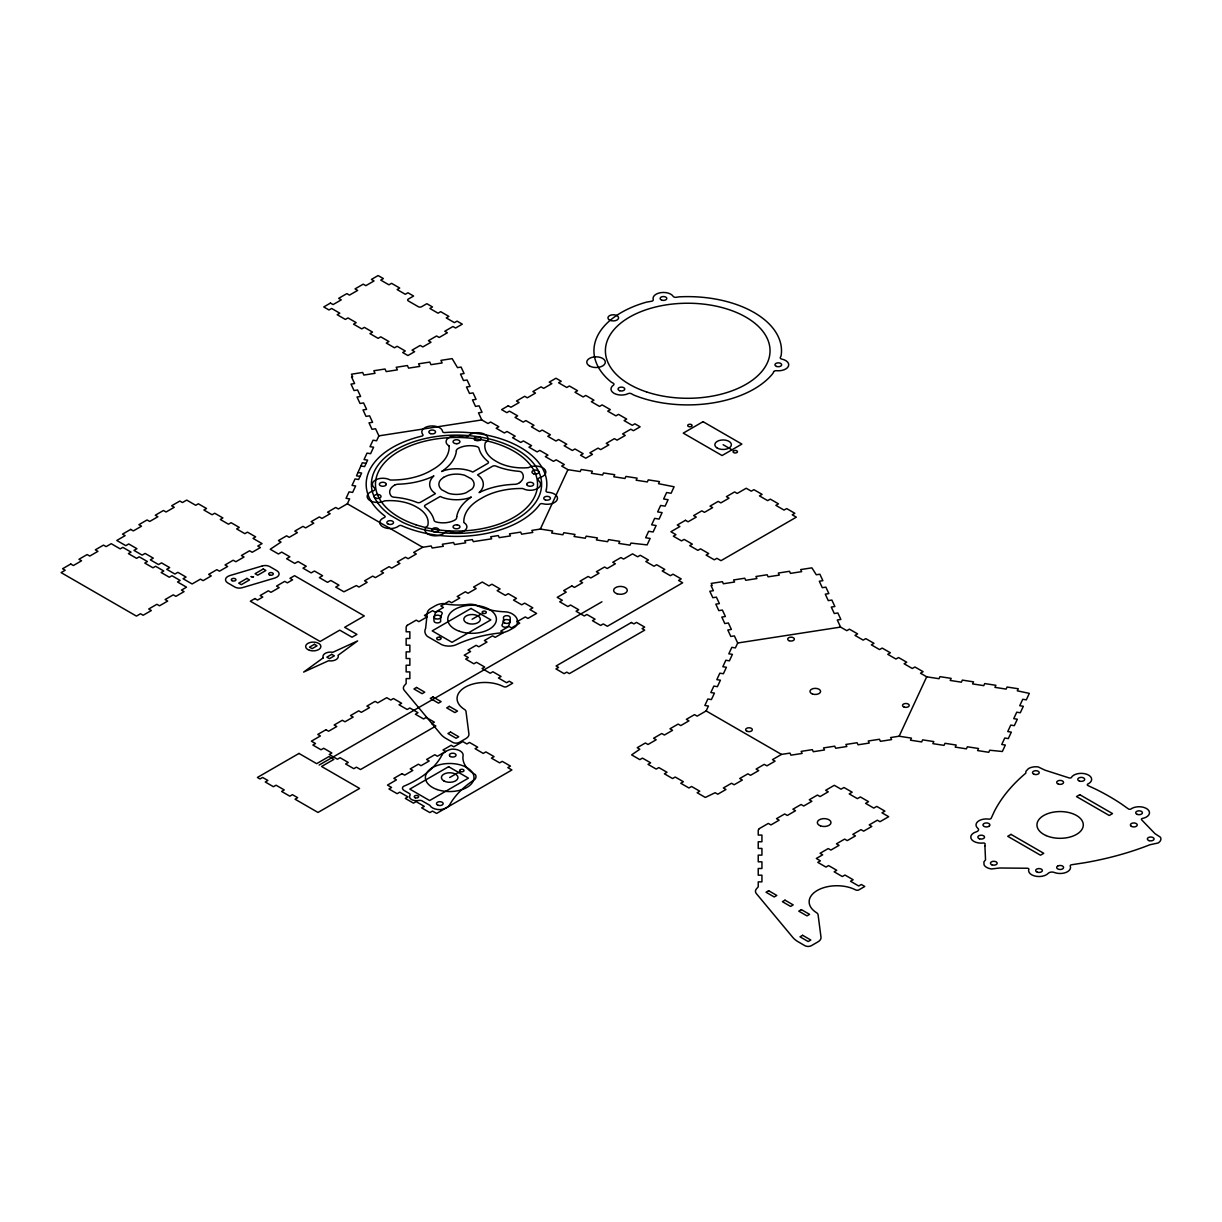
<?xml version="1.0" encoding="UTF-8"?>
<svg xmlns="http://www.w3.org/2000/svg" width="1222" height="1222" viewBox="0 0 1222 1222"><rect width="100%" height="100%" fill="white"/><g stroke="black" fill="none" stroke-linecap="round" stroke-linejoin="round"><path stroke-width="1.5" d="M360.062 476.397L356.488 475.847L362.308 462.771L366.111 463.367M361.04 466.04L364.614 466.59L367.608 460.129L364.034 459.579L367.028 453.118L370.617 453.668L373.611 447.221L370.022 446.656L373.031 440.21L376.605 440.76L378.881 435.857L375.582 428.754L372.007 429.304L369.013 422.843L372.588 422.293L369.594 415.831L366.004 416.381L363.01 409.935L366.6 409.37L363.591 402.924L360.016 403.474L357.023 397.013L360.597 396.463L357.603 390.001L354.029 390.551L351.02 384.105L354.609 383.54L351.554 376.956L352.669 376.788L351.462 374.207L362.659 372.466L363.851 375.062L375.032 373.321L373.84 370.74L385.022 369.013L386.228 371.595L397.41 369.869L396.203 367.287L407.4 365.546L408.591 368.127L419.772 366.401L418.581 363.82L429.762 362.094L430.969 364.675L442.15 362.949L440.943 360.368L452.14 358.626L457.502 367.623L461.091 367.074L464.085 373.535L460.511 374.085L463.505 380.546L467.079 379.996L470.073 386.442L466.498 387.007L469.492 393.453L473.067 392.904L476.076 399.365L472.486 399.915L475.495 406.376L479.07 405.826L482.064 412.272L478.489 412.837L481.789 419.94L488.006 423.53L490.618 422.018L498.805 426.738L496.193 428.25L504.38 432.985L506.993 431.473L515.18 436.193L512.568 437.705L520.755 442.44L523.383 440.928L531.57 445.648L528.943 447.16L537.13 451.896L539.757 450.383L547.945 455.103L545.317 456.616L553.505 461.351L556.132 459.823L564.32 464.559L561.692 466.071L567.909 469.66L580.221 471.57L581.183 469.492L592.365 471.234L591.402 473.296L602.583 475.022L603.546 472.96L614.727 474.686L613.78 476.763L624.961 478.489L625.924 476.427L637.105 478.153L636.143 480.215L647.324 481.942L648.286 479.879L659.468 481.605L658.521 483.683L674.101 486.784L671.107 493.245L666.632 492.542L663.622 499.004L668.098 499.691L665.104 506.152L660.628 505.465L657.635 511.911L662.11 512.614L659.116 519.075L654.641 518.372L651.647 524.834L656.122 525.521L653.113 531.982L648.638 531.295L645.644 537.741L650.119 538.444L647.125 544.905L630.949 543.087L629.987 545.149L618.79 543.423L619.753 541.361L608.571 539.62L607.609 541.697L596.428 539.956L597.39 537.894L586.209 536.168L585.246 538.23L574.065 536.504L575.012 534.442L563.831 532.7L562.868 534.778L551.687 533.036L552.65 530.974L540.338 529.065L531.845 530.394L532.807 532.456L521.626 534.182L520.664 532.12L509.482 533.846L510.429 535.908L499.248 537.649L498.286 535.572L490.679 536.748L491.641 538.826L473.296 541.652L472.349 539.589L464.742 540.766L465.689 542.828L454.508 544.569L453.545 542.492L442.364 544.233L443.326 546.295L432.145 548.021L431.183 545.959L422.69 547.273L413.678 552.466L416.29 553.994L408.102 558.714L405.49 557.201L397.303 561.921L399.915 563.434L391.727 568.169L389.115 566.657L380.928 571.377L383.54 572.889L375.353 577.624L372.741 576.112L364.553 580.832L367.165 582.344L358.978 587.079L356.366 585.567L343.917 591.799L335.729 587.079L338.998 585.185L330.811 580.465L327.542 582.344L319.354 577.624L322.623 575.73L314.436 571.01L311.167 572.889L302.98 568.169L306.248 566.275L298.061 561.555L294.792 563.434L286.605 558.714L289.874 556.82L281.686 552.1L278.417 553.994L270.23 549.258L281.029 542.079L278.417 540.567L286.605 535.832L289.217 537.344L297.404 532.624L294.792 531.112L302.98 526.377L305.592 527.889L313.779 523.169L311.167 521.657L319.354 516.921L321.966 518.433L330.154 513.714L327.542 512.201L335.729 507.466L338.341 508.978L347.354 503.785L349.629 498.882L346.055 498.316L349.049 491.87L352.623 492.42L355.633 485.959L352.043 485.409L355.037 478.948L358.626 479.498L361.62 473.051L358.046 472.486M540.338 529.065L567.909 469.66M706.148 710.929L708.424 706.026L704.85 705.476L707.843 699.015L711.418 699.564L714.427 693.103L710.837 692.553L713.831 686.092L717.421 686.657L720.415 680.196L716.84 679.646L719.834 673.185L723.409 673.734L726.403 667.273L722.828 666.723L725.822 660.262L729.412 660.827L732.406 654.366L728.816 653.816L731.825 647.355L735.4 647.904L737.676 643.001L734.376 635.898L730.802 636.448L727.808 629.987L731.382 629.437L728.388 622.976L724.799 623.541L721.805 617.079L725.394 616.53L722.385 610.068L718.811 610.618L715.817 604.157L719.391 603.607L716.398 597.146L712.823 597.711L709.814 591.249L713.404 590.7L711.067 585.659L712.182 585.491L711.219 583.413L722.401 581.687L723.363 583.749L734.544 582.023L733.597 579.961L744.778 578.22L745.741 580.297L756.922 578.556L755.96 576.494L767.141 574.768L768.103 576.83L779.285 575.104L778.338 573.042L789.519 571.3L790.481 573.378L801.663 571.636L800.7 569.574L811.882 567.848L816.296 574.768L819.886 574.218L822.88 580.679L819.305 581.229L822.299 587.69L825.873 587.14L828.867 593.602L825.293 594.152L828.287 600.613L831.861 600.048L834.87 606.509L831.281 607.059L834.29 613.52L837.864 612.97L840.858 619.432L837.284 619.982L840.583 627.085L846.8 630.674L849.412 629.162L857.6 633.882L854.988 635.394L863.175 640.129L865.787 638.617L873.974 643.337L871.362 644.849L879.55 649.585L882.177 648.072L890.364 652.792L887.737 654.305L895.925 659.04L898.552 657.528L906.739 662.248L904.112 663.76L912.299 668.495L914.927 666.983L923.114 671.703L920.487 673.215L926.704 676.805L939.015 678.714L939.978 676.652L951.159 678.378L950.197 680.44L961.378 682.182L962.34 680.104L973.522 681.845L972.575 683.908L983.756 685.634L984.718 683.572L995.899 685.298L994.937 687.36L1006.118 689.101L1007.081 687.024L1018.262 688.765L1017.315 690.827L1029.306 693.378L1026.312 699.839L1022.738 699.274L1019.744 705.736L1023.318 706.285L1020.324 712.747L1016.735 712.197L1013.741 718.658L1017.33 719.208L1014.321 725.669L1010.747 725.104L1007.753 731.566L1011.327 732.115L1008.333 738.577L1004.759 738.027L1001.75 744.488L1005.339 745.038L1002.346 751.499L989.728 750.232L988.781 752.294L977.585 750.568L978.547 748.506L967.366 746.779L966.403 748.842L955.222 747.116L956.184 745.038L945.003 743.312L944.041 745.374L932.86 743.648L933.807 741.586L922.625 739.86L921.663 741.922L910.482 740.196L911.444 738.119L899.132 736.224L890.639 737.538L891.602 739.6L880.42 741.326L879.458 739.264L868.277 740.99L869.224 743.068L858.043 744.794L857.08 742.732L845.899 744.458L846.861 746.52L835.68 748.246L834.718 746.184L823.536 747.91L824.483 749.987L813.302 751.713L812.34 749.651L801.158 751.377L802.121 753.439L790.939 755.181L789.977 753.103L781.484 754.417L772.472 759.626L775.084 761.138L766.897 765.858L764.285 764.346L756.097 769.081L758.709 770.593L750.522 775.313L747.91 773.801L739.722 778.536L742.334 780.048L734.147 784.768L731.535 783.256L723.348 787.991L725.96 789.504L717.772 794.224L715.16 792.711L705.323 797.447L697.136 792.711L699.763 791.199L691.576 786.479L688.948 787.991L680.761 783.256L683.388 781.744L675.201 777.024L672.574 778.536L664.386 773.801L667.013 772.289L658.826 767.569L656.199 769.081L648.011 764.346L650.639 762.833L642.451 758.114L639.824 759.626L631.637 754.89L639.824 749.223L637.212 747.711L645.399 742.976L648.011 744.488L656.199 739.768L653.587 738.256L661.774 733.521L664.386 735.033L672.574 730.313L669.962 728.801L678.149 724.066L680.761 725.593L688.948 720.858L686.336 719.346L694.524 714.626L697.136 716.138L706.148 710.929L781.484 754.417M899.132 736.224L926.704 676.805M472.089 619.279L480.933 614.177M319.125 765.064L601.942 601.789M449.681 777.528L458.525 772.426M378.881 435.857L481.789 419.94M737.676 643.001L840.583 627.085M439.355 637.242L440.714 637.808M482.598 613.169L483.057 613.368A2.108 1.222 0 0 0 486.31 612.283A2.108 1.222 0 0 0 483.148 611.229A2.108 1.222 0 0 0 483.148 613.337M460.205 771.403L460.648 771.617A2.2 1.268 0 0 0 464.009 770.532A2.2 1.268 0 0 0 460.709 769.432A2.2 1.268 0 0 0 460.709 771.632M723.134 444.716L731.978 449.818M347.354 503.785L422.69 547.273M984.917 845.823L985.528 859.891L983.893 861.892L984.061 864.932A10.188 5.881 0 0 0 991.5 868.964L999.657 868.002L1027.183 868.246A1.619 0.932 0 0 1 1028.802 869.453L1028.603 870.751A10.418 6.018 0 0 0 1036.714 876.388A10.418 6.018 0 0 0 1048.247 873.318A4.185 2.413 0 0 1 1054.723 872.63A10.433 6.018 0 0 0 1070.548 867.62L1070.289 866.261A2.077 1.207 0 0 1 1071.801 864.718L1084.067 862.839A233.967 135.077 0 0 0 1149.856 844.769L1158.151 842.981A10.188 5.881 0 0 0 1160.472 837.238L1154.958 833.648L1141.608 819.794A1.772 1.023 0 0 1 1142.585 818.358L1143.914 818.083A10.418 6.018 0 0 0 1147.58 809.285A10.418 6.018 0 0 0 1131.984 808.338L1131.144 808.918A1.818 1.054 0 0 1 1128.456 808.964L1121.796 804.229A233.967 135.077 0 0 0 1095.951 789.305L1087.809 785.502A1.833 1.069 0 0 1 1087.947 783.944L1088.894 783.455A10.418 6.018 0 0 0 1087.259 774.458A10.418 6.018 0 0 0 1072.015 776.566L1071.587 777.329A1.802 1.039 0 0 1 1069.051 777.895L1045.009 770.166L1038.165 766.912A10.188 5.881 0 0 0 1028.42 768.623L1025.93 771.311L1025.777 773.175A233.967 135.077 0 0 0 994.464 811.164L991.21 818.205A2.093 1.207 0 0 1 988.567 819.076L986.215 818.923A10.433 6.018 0 0 0 977.524 828.058A4.185 2.413 0 0 1 976.347 831.8A10.418 6.018 0 0 0 971.032 838.46A10.418 6.018 0 0 0 980.777 843.149L983.007 843.027A1.619 0.932 0 0 1 985.1 843.959L984.917 845.823M517.41 620.394L517.288 623.113A11.563 6.675 0 0 1 513.897 627.68L510.384 629.697A25.112 14.496 0 0 1 502.899 632.675A98.768 57.022 0 0 0 455.562 644.987A12.067 6.965 0 0 1 441.799 644.727L427.364 636.387A16.955 9.791 0 0 1 425.623 628.398L427.288 612.879A12.251 7.072 0 0 1 430.847 608.342L435.597 605.608A12.174 7.026 0 0 1 443.479 603.546A44.435 25.647 0 0 0 466.575 604.585L468.53 604.34A10.555 6.095 0 0 1 476.656 605.425L478.627 606.311A51.187 29.557 0 0 0 502.196 611.672L504.136 611.764A11.731 6.782 0 0 1 512.018 613.719A18.33 10.586 0 0 1 517.41 620.394M440.699 617.599L440.653 618.179A32.887 18.987 0 0 0 440.653 620.532L440.668 620.608A3.361 1.94 0 0 1 437.583 622.915A3.361 1.94 0 0 1 434.024 620.852A36.66 21.156 0 0 1 434.024 617.507A24.44 14.114 0 0 1 434.284 616.178A36.66 21.156 0 0 1 435.551 612.909A3.361 1.94 0 0 1 439.492 611.382L440.317 611.55A3.361 1.94 0 0 1 441.86 614.147A32.887 18.987 0 0 0 440.837 617.018L440.699 617.599M503.51 620.394L503.342 621.479A32.887 18.987 0 0 1 502.318 624.427A3.361 1.94 0 0 0 503.846 627.023L504.686 627.192A3.361 1.94 0 0 0 508.627 625.664A36.66 21.156 0 0 0 509.895 622.395A24.44 14.114 0 0 0 510.139 621.066A36.66 21.156 0 0 0 510.139 617.721A3.361 1.94 0 0 0 506.58 615.659A3.361 1.94 0 0 0 503.495 617.965L503.525 618.042A32.887 18.987 0 0 1 503.51 620.394M456.356 450.887L456.264 451.804A60.122 34.72 0 0 1 443.342 470.317L441.677 471.509L444.166 470.501A26.823 15.489 0 0 1 470.959 471.218L472.731 472.089L487.685 463.459A2.734 1.573 0 0 0 487.945 461.442L486.6 460.312A51.385 29.664 0 0 1 479.055 448.688L478.993 448.459A3.88 2.245 0 0 0 476.687 446.519L474.976 446.137A16.741 9.669 0 0 0 459.35 447.848L458.006 448.566A5.698 3.284 0 0 0 456.356 450.887M456.723 516.723L456.631 517.639A5.698 3.284 0 0 1 454.981 519.961L453.637 520.679A16.741 9.669 0 0 1 438.011 522.39L436.3 522.008A3.88 2.245 0 0 1 433.993 520.068L433.932 519.839A51.385 29.664 0 0 0 426.386 508.215L425.042 507.069A2.734 1.573 0 0 1 425.302 505.068L440.256 496.438L442.028 497.308A26.823 15.489 0 0 0 468.82 498.026L471.31 497.018L469.645 498.209A60.122 34.72 0 0 0 456.723 516.723M546.433 489.09L546.02 491.045A2.2 1.268 0 0 0 548.021 492.298L548.25 492.298A10.418 6.018 0 0 1 557.14 499.844A10.418 6.018 0 0 1 542.904 503.785L542.675 503.724A2.139 1.237 0 0 0 539.925 504.228L538.352 506.305A90.321 52.149 0 0 1 520.709 520.939L517.517 522.711A90.321 52.149 0 0 1 403.092 526.315L401.549 525.628A1.894 1.1 0 0 0 398.693 526.01L398.555 526.132A10.418 6.018 0 0 1 382.807 526.804A10.418 6.018 0 0 1 383.998 517.7L384.197 517.624A2.154 1.237 0 0 0 384.838 515.99L384.243 515.547A90.321 52.149 0 0 1 389.238 449.452L392.277 447.588A90.321 52.149 0 0 1 421.483 436.193L421.88 436.101A1.909 1.1 0 0 0 422.766 434.497L422.659 434.36A10.418 6.018 0 0 1 429.533 426.142A10.418 6.018 0 0 1 442.578 431.29L442.593 431.442A1.894 1.1 0 0 0 444.732 432.573L447.145 432.389A90.321 52.149 0 0 1 546.433 489.09M251.182 576.647L253.458 576.815L251.182 576.647M773.725 371.625L772.9 373.413A93.788 54.15 0 0 1 633.561 394.966L631.285 393.652A2.536 1.466 0 0 0 628.077 393.667A10.418 6.018 0 0 1 614.024 393.301A10.418 6.018 0 0 1 613.368 385.22A2.597 1.497 0 0 0 613.413 383.341L611.199 382.074A93.788 54.15 0 0 1 646.469 302.14L651.677 301.238A2.597 1.497 0 0 0 653.174 299.451A10.418 6.018 0 0 1 660.766 292.654A10.418 6.018 0 0 1 673.215 296.366A2.643 1.528 0 0 0 676.01 297.328L679.096 296.854A93.788 54.15 0 0 1 781.102 355.739L780.262 357.542A2.536 1.466 0 0 0 781.897 359.131A10.418 6.018 0 0 1 788.373 366.34A10.418 6.018 0 0 1 776.581 370.709A2.627 1.512 0 0 0 773.725 371.625M442.12 754.616L440.974 756.83A102.77 59.343 0 0 1 403.443 786.372A5.53 3.192 0 0 0 404.085 790.451L409.248 793.445A3.208 1.848 0 0 1 409.844 795.568L409.645 795.904A6.95 4.017 0 0 0 416.839 800.716L418.443 800.547A3.223 1.864 0 0 1 422.14 800.899L429.808 805.298A10.418 6.018 0 0 0 440.21 809.621L440.439 809.606A12.831 7.408 0 0 0 450.124 804.015L451.422 801.892A123.59 71.35 0 0 1 474.747 779.468A10.173 5.881 0 0 0 475.404 774.641A40.815 23.569 0 0 1 463.138 755.135A10.418 6.018 0 0 0 452.216 749.132L451.575 749.162A17.444 10.066 0 0 0 442.12 754.616M407.232 625.343L406.147 626.855L406.147 631.789L409.859 631.789L409.859 638.48L406.147 638.48L406.147 645.17L409.859 645.17L409.859 651.845L406.147 651.845L406.147 658.536L409.859 658.536L409.859 665.226L406.147 665.226L406.147 671.901L409.859 671.901L409.859 678.592L406.147 678.592L406.147 683.541L404.39 685.557A9.471 5.468 0 0 0 404.268 690.338L440.745 734.162A26.976 15.58 0 0 0 445.969 738.439L452.766 742.38A4.628 2.673 0 0 0 459.304 742.38L465.872 738.592A10.418 6.018 0 0 0 468.927 734.055L466.01 711.571A6.477 3.742 0 0 0 464.268 709.279L463.932 709.081A27.8 16.054 0 0 1 465.2 687.176A27.8 16.054 0 0 1 503.159 686.428L503.525 686.596A2.322 1.344 0 0 0 506.794 686.596L512.69 683.205L509.253 681.204L506.626 682.716L498.439 677.996L501.066 676.484L492.878 671.749L490.251 673.261L482.064 668.541L484.691 667.029L476.504 662.293L473.876 663.806L465.689 659.086L468.316 657.573L464.223 655.206L470.607 651.525L467.995 650.012L476.183 645.292L478.795 646.805L486.982 642.069L484.37 640.557L492.558 635.837L495.17 637.349L503.357 632.614L500.745 631.102L508.932 626.382L511.544 627.894L519.732 623.159L517.12 621.647L525.307 616.927L527.919 618.439L536.611 613.429L529.89 609.549L532.838 607.853L524.65 603.118L521.702 604.814L513.515 600.094L516.463 598.398L508.276 593.663L505.328 595.374L497.14 590.638L500.088 588.943L491.901 584.208L488.953 585.918L482.232 582.039L473.556 587.049L476.183 588.561L467.995 593.281L465.368 591.769L457.181 596.504L459.808 598.016L451.621 602.736L448.993 601.224L440.806 605.959L443.433 607.471L435.246 612.191L432.619 610.679L424.431 615.414L427.058 616.927L418.856 621.647L416.244 620.134L407.232 625.343M759.32 828.608L758.236 830.12L758.236 835.069L761.932 835.069L761.932 841.759L758.236 841.759L758.236 848.435L761.932 848.435L761.932 855.125L758.236 855.125L758.236 861.816L761.932 861.816L761.932 868.491L758.236 868.491L758.236 875.181L761.932 875.181L761.932 881.872L758.236 881.872L758.236 886.805L756.479 888.822A9.471 5.468 0 0 0 756.357 893.603L792.818 937.427A26.976 15.58 0 0 0 798.058 941.719L804.84 945.66A4.628 2.673 0 0 0 811.393 945.66L817.961 941.857A10.418 6.018 0 0 0 821.016 937.335L818.098 914.85A6.477 3.742 0 0 0 816.342 912.559L816.006 912.36A27.8 16.054 0 0 1 817.289 890.441A27.8 16.054 0 0 1 855.247 889.708L855.599 889.876A2.322 1.344 0 0 0 858.883 889.876L864.779 886.469L861.327 884.484L858.715 885.996L850.527 881.261L853.139 879.748L844.952 875.028L842.34 876.541L834.152 871.805L836.764 870.293L828.577 865.573L825.965 867.085L817.778 862.35L820.39 860.838L816.311 858.486L822.696 854.804L820.069 853.292L828.256 848.557L830.884 850.069L839.071 845.349L836.444 843.837L844.631 839.102L847.258 840.614L855.446 835.894L852.819 834.382L861.006 829.646L863.633 831.159L871.821 826.439L869.193 824.926L877.381 820.191L880.008 821.703L888.684 816.693L881.979 812.813L884.911 811.118L876.724 806.398L873.776 808.093L865.588 803.358L868.537 801.663L860.349 796.943L857.401 798.638L849.214 793.918L852.162 792.207L843.974 787.487L841.026 789.183L834.321 785.303L825.644 790.313L828.256 791.825L820.069 796.561L817.457 795.048L809.269 799.768L811.882 801.281L803.694 806.016L801.082 804.504L792.879 809.224L795.507 810.736L787.319 815.471L784.692 813.959L776.505 818.679L779.132 820.191L770.945 824.926L768.317 823.414L759.32 828.608M443.525 477.39L440.882 479.559A17.597 10.158 0 0 0 441.646 489.717L448.352 493.276A17.597 10.158 0 0 0 465.933 492.833L472.104 488.968A17.597 10.158 0 0 0 471.341 478.81L464.635 475.251A17.597 10.158 0 0 0 447.053 475.694L443.525 477.39M1057.687 866.077L1057.137 866.49A3.452 2.001 0 0 0 1058.145 869.117A3.452 2.001 0 0 0 1062.773 868.766A3.452 2.001 0 0 0 1062.575 866.077L1061.857 865.756A3.452 2.001 0 0 0 1057.687 866.077M323.311 657.787L303.606 672.1L328.519 660.751A7.638 4.414 0 0 0 335.974 659.651A7.638 4.414 0 0 0 338.005 655.359L357.634 640.908L332.842 652.288A7.638 4.414 0 0 0 325.266 653.358A7.638 4.414 0 0 0 323.234 657.65L323.311 657.787M733.735 450.781L733.368 451.04A2.2 1.268 0 0 0 734.987 452.965A2.2 1.268 0 0 0 737.34 451.3A2.2 1.268 0 0 0 733.735 450.781M394.66 485.134L393.408 485.913A16.741 9.669 0 0 0 390.46 494.941L391.116 495.918A3.88 2.245 0 0 0 394.492 497.247L394.874 497.293A51.385 29.664 0 0 1 415.006 501.646L416.977 502.425A2.734 1.573 0 0 0 420.46 502.273L435.399 493.642L432.664 491.381A26.823 15.489 0 0 1 433.902 475.908L432.344 476.672A60.122 34.72 0 0 1 400.281 484.126L398.693 484.187A5.698 3.284 0 0 0 394.66 485.134M519.579 482.614L518.327 483.393A5.698 3.284 0 0 1 514.294 484.34L512.705 484.401A60.122 34.72 0 0 0 480.643 491.855L479.085 492.619A26.823 15.489 0 0 0 480.322 477.145L477.588 474.884L492.527 466.254A2.734 1.573 0 0 1 496.01 466.101L497.98 466.88A51.385 29.664 0 0 0 518.113 471.234L518.495 471.28A3.88 2.245 0 0 1 521.87 472.608L522.527 473.586A16.741 9.669 0 0 1 519.579 482.614M396.31 449.513L393.438 451.269A85.112 49.14 0 0 0 390.704 515.44L402.496 522.252A85.112 49.14 0 0 0 513.652 520.664L516.677 519.014A85.112 49.14 0 0 0 516.677 449.513A85.112 49.14 0 0 0 396.31 449.513M330.459 303.071L323.754 306.951L328.993 309.976L331.62 308.463L339.808 313.199L337.18 314.711L345.368 319.431L347.995 317.919L356.182 322.639L353.555 324.166L361.743 328.886L364.37 327.374L372.557 332.094L369.93 333.606L378.117 338.341L380.745 336.829L388.932 341.549L386.305 343.061L394.492 347.796L397.119 346.284L405.307 351.004L402.68 352.516L407.934 355.541L414.64 351.676L412.028 350.164L420.215 345.429L422.827 346.941L431.015 342.221L428.403 340.709L436.59 335.974L439.202 337.486L447.389 332.766L444.777 331.254L452.965 326.518L455.577 328.031L462.298 324.166L457.059 321.126L454.431 322.639L446.244 317.919L448.871 316.406L440.684 311.671L438.056 313.199L429.869 308.463L432.496 306.951L426.845 303.698L421.605 306.722A2.322 1.344 0 0 1 418.336 306.722L408.331 300.948A2.291 1.329 0 0 1 408.331 299.069L413.586 296.03L407.919 292.776L405.307 294.288L397.119 289.553L399.731 288.041L391.544 283.321L388.932 284.833L380.745 280.098L383.357 278.585L378.117 275.561L371.412 279.441L374.024 280.953L365.836 285.673L363.224 284.161L355.037 288.896L357.649 290.408L349.461 295.128L346.849 293.616L338.662 298.351L341.274 299.864L333.087 304.584L330.459 303.071M70.769 564.014L62.566 568.734L65.194 570.246L61.1 572.614L136.436 616.102L140.53 613.734L143.142 615.262L151.329 610.526L148.717 609.014L156.905 604.294L159.517 605.807L167.704 601.071L165.092 599.559L173.28 594.839L175.892 596.351L184.079 591.616L181.467 590.104L186.538 587.171L177.526 581.978L180.153 580.465L171.966 575.73L169.339 577.242L161.151 572.522L163.779 571.01L155.591 566.275L152.964 567.787L144.776 563.067L147.404 561.555L139.216 556.82L136.589 558.332L128.402 553.612L131.029 552.1L122.842 547.364L120.214 548.877L111.217 543.683L106.131 546.616L103.519 545.104L95.331 549.824L97.943 551.336L89.756 556.071L87.144 554.559L78.956 559.279L81.569 560.791L73.381 565.526L70.769 564.014M130.708 529.401L122.521 534.136L125.133 535.648L116.777 540.46L125.79 545.669L128.738 543.958L136.925 548.693L133.977 550.389L142.164 555.124L145.113 553.413L153.3 558.149L150.352 559.844L158.539 564.579L161.487 562.868L169.675 567.604L166.727 569.299L174.914 574.035L177.862 572.324L186.049 577.059L183.101 578.754L192.114 583.963L200.469 579.136L203.081 580.649L211.269 575.913L208.656 574.401L216.844 569.681L219.456 571.193L227.643 566.473L225.031 564.961L233.219 560.226L235.831 561.738L244.018 557.018L241.406 555.506L249.594 550.771L252.206 552.283L260.393 547.563L257.781 546.051L262.043 543.591L253.03 538.383L255.642 536.87L247.455 532.15L244.843 533.663L236.656 528.927L239.268 527.415L231.08 522.695L228.468 524.207L220.281 519.472L222.893 517.96L214.705 513.24L212.093 514.752L203.906 510.017L206.518 508.505L198.331 503.785L195.719 505.297L186.706 500.088L182.445 502.548L179.833 501.035L171.645 505.771L174.257 507.283L166.07 512.003L163.458 510.49L155.27 515.226L157.882 516.738L149.695 521.458L147.083 519.946L138.896 524.681L141.508 526.193L133.32 530.913L130.708 529.401M508.306 405.75L501.6 409.63L506.84 412.654L509.452 411.142L517.639 415.862L515.027 417.374L523.215 422.109L525.827 420.597L534.014 425.317L531.402 426.829L539.589 431.565L542.201 430.052L550.389 434.772L547.777 436.285L555.964 441.02L558.576 439.508L566.779 444.228L564.152 445.74L572.339 450.475L574.966 448.963L583.154 453.683L580.526 455.195L585.766 458.219L592.487 454.355L589.859 452.843L598.047 448.107L600.674 449.62L608.862 444.9L606.234 443.387L614.422 438.652L617.049 440.164L625.236 435.444L622.609 433.932L630.796 429.197L633.424 430.709L640.129 426.829L634.89 423.805L632.278 425.317L624.091 420.597L626.703 419.085L618.515 414.35L615.903 415.862L607.716 411.142L610.328 409.63L602.14 404.894L599.528 406.407L591.341 401.687L593.953 400.174L585.766 395.439L583.154 396.951L574.966 392.231L577.578 390.719L569.391 385.984L566.779 387.496L558.576 382.776L561.203 381.264L555.964 378.24L549.243 382.119L551.87 383.632L543.683 388.352L541.056 386.839L532.868 391.575L535.496 393.087L527.308 397.807L524.681 396.295L516.494 401.03L519.121 402.542L510.933 407.262L508.306 405.75M246.905 578.418L238.718 583.154L241.33 584.666L249.517 579.931L246.905 578.418M263.28 568.963L255.093 573.698L257.705 575.211L265.892 570.475L263.28 568.963M254.924 598.551L250.342 601.209L320.103 641.489L339.747 630.14L352.028 637.227L356.946 634.386L344.665 627.298L364.309 615.949L294.548 575.684L289.965 578.327L292.593 579.839L287.353 582.863L284.726 581.351L276.539 586.071L279.166 587.599L270.978 592.319L268.351 590.806L260.164 595.526L262.776 597.039L257.536 600.078L254.924 598.551M314.405 644.315L309.487 647.141L312.114 648.653L317.033 645.827L314.405 644.315M703.062 421.682L683.251 433.123L722.065 455.531L741.876 444.09L703.062 421.682M331.758 654.335L326.854 657.161L329.466 658.673L334.385 655.847L331.758 654.335M471.02 608.464L432.206 630.873L452.018 642.314L490.832 619.905L471.02 608.464M571.82 585.918L563.632 590.638L566.244 592.151L557.232 597.344L562.319 600.277L559.691 601.789L567.879 606.524L570.506 605.012L578.693 609.732L576.066 611.244L584.253 615.98L586.881 614.467L595.068 619.187L592.441 620.7L600.628 625.435L603.256 623.923L607.349 626.275L682.67 582.787L678.577 580.435L681.204 578.923L673.017 574.187L670.389 575.699L662.202 570.98L664.829 569.467L656.642 564.732L654.014 566.244L645.827 561.524L648.454 560.012L640.267 555.277L637.64 556.789L632.568 553.856L623.556 559.065L620.944 557.553L612.757 562.273L615.369 563.785L607.181 568.52L604.569 567.008L596.382 571.728L598.994 573.24L590.806 577.975L588.194 576.463L580.007 581.183L582.619 582.695L574.432 587.431L571.82 585.918M685.466 520.297L677.278 525.032L679.89 526.545L670.893 531.738L675.965 534.671L673.337 536.183L681.525 540.903L684.152 539.391L692.339 544.126L689.712 545.638L697.899 550.358L700.527 548.846L708.714 553.581L706.102 555.093L714.29 559.813L716.902 558.301L720.995 560.669L796.332 517.181L792.238 514.813L794.85 513.301L786.663 508.581L784.05 510.093L775.863 505.358L778.475 503.846L770.288 499.126L767.66 500.638L759.473 495.903L762.1 494.391L753.913 489.671L751.286 491.183L746.214 488.25L737.202 493.444L734.59 491.931L726.403 496.667L729.015 498.179L720.827 502.899L718.215 501.387L710.028 506.122L712.64 507.634L704.452 512.354L701.84 510.842L693.653 515.577L696.265 517.089L688.078 521.809L685.466 520.297M325.969 729.733L317.781 734.453L320.408 735.965L311.396 741.174L315.49 743.541L312.863 745.053L321.05 749.773L323.677 748.261L331.865 752.996L329.237 754.509L337.425 759.229L340.052 757.716L348.239 762.452L345.612 763.964L353.815 768.684L356.427 767.172L360.521 769.539L435.857 726.051L431.763 723.684L434.375 722.171L426.188 717.436L423.576 718.948L415.373 714.228L418 712.716L409.813 707.981L407.186 709.493L398.998 704.773L401.626 703.261L393.438 698.526L390.811 700.038L386.717 697.686L377.72 702.879L375.093 701.367L366.906 706.102L369.533 707.614L361.345 712.334L358.718 710.822L350.531 715.557L353.158 717.07L344.971 721.79L342.343 720.277L334.156 724.997L336.783 726.51L328.596 731.245L325.969 729.733M298.993 753.439L257.399 777.467L260.011 778.964L262.638 777.452L267.878 780.476L265.25 781.988L273.438 786.724L276.065 785.211L284.252 789.931L281.625 791.444L289.813 796.179L292.44 794.667L297.679 797.691L295.052 799.203L317.995 812.447L359.589 788.434L321.585 766.484L333.866 759.397L328.947 756.555L316.666 763.658L298.993 753.439M416.565 687.451L413.937 688.964L422.125 693.684L424.752 692.171L416.565 687.451M432.939 696.907L430.312 698.419L438.499 703.139L441.127 701.627L432.939 696.907M449.314 706.362L446.702 707.874L454.89 712.594L457.502 711.082L449.314 706.362M631.423 622.487L556.102 665.975L558.561 667.395L555.934 668.908L564.121 673.643L566.748 672.131L569.36 673.643L644.697 630.14L642.069 628.627L644.697 627.115L636.509 622.395L633.882 623.907L631.423 622.487M450.536 732.024L447.924 733.536L456.112 738.271L458.724 736.759L450.536 732.024M402.038 773.648L393.851 778.368L396.463 779.88L387.466 785.089L391.559 787.457L388.932 788.969L397.119 793.689L399.747 792.177L407.934 796.912L405.307 798.424L413.494 803.144L416.122 801.632L424.309 806.367L421.682 807.879L429.869 812.599L432.496 811.087L436.59 813.455L511.911 769.967L507.817 767.599L510.445 766.087L502.257 761.352L499.63 762.864L491.443 758.144L494.07 756.632L485.882 751.897L483.255 753.409L475.068 748.689L477.695 747.177L469.508 742.441L466.88 743.954L462.787 741.601L453.774 746.795L451.162 745.283L442.975 750.018L445.587 751.53L437.4 756.25L434.788 754.738L426.6 759.473L429.212 760.985L421.025 765.705L418.413 764.193L410.225 768.913L412.837 770.44L404.65 775.16L402.038 773.648M448.627 766.698L409.813 789.107L429.625 800.547L468.438 778.139L448.627 766.698M768.638 890.716L766.026 892.228L774.213 896.963L776.825 895.451L768.638 890.716M785.013 900.171L782.401 901.683L790.588 906.418L793.2 904.906L785.013 900.171M801.388 909.626L798.776 911.138L806.963 915.874L809.59 914.362L801.388 909.626M802.625 935.304L799.998 936.816L808.185 941.536L810.812 940.024L802.625 935.304M1011.006 834.397L1007.722 836.291L1040.472 855.201L1043.756 853.307L1011.006 834.397M1079.774 794.682L1076.506 796.576L1109.255 815.486L1112.524 813.592L1079.774 794.682M691.484 426.386L691.041 426.6A2.2 1.268 0 0 1 687.696 425.668A2.2 1.268 0 0 1 690.583 424.309A2.2 1.268 0 0 1 691.484 426.386M988.873 826.347L988.17 826.668A3.452 2.001 0 0 1 983.603 826.087A3.452 2.001 0 0 1 984.214 823.414A3.452 2.001 0 0 1 988.873 823.536L989.423 823.949A3.452 2.001 0 0 1 988.873 826.347M262.379 565.923L229.476 575.684A8.111 4.674 0 0 0 227.811 582.97L234.868 587.034A6.309 3.651 0 0 0 242.231 587.706L275.118 577.945A8.111 4.674 0 0 0 276.646 570.567L269.757 566.596A6.354 3.666 0 0 0 262.379 565.923M456.875 443.708L455.959 443.693A3.467 2.001 0 0 1 453.606 440.607A3.467 2.001 0 0 1 459.457 440.684A3.467 2.001 0 0 1 456.875 443.708M457.028 524.818L456.112 524.818A3.467 2.001 0 0 0 453.53 527.843A3.467 2.001 0 0 0 459.38 527.919A3.467 2.001 0 0 0 457.028 524.818M449.146 445.969L448.963 445.877A10.433 6.018 0 0 1 448.367 437.95A10.433 6.018 0 0 1 461.901 436.575A4.185 2.413 0 0 0 468.377 435.887A10.418 6.018 0 0 1 483.622 433.779A10.418 6.018 0 0 1 485.256 442.776A36.66 21.171 0 0 0 496.208 461.336A36.66 21.171 0 0 0 528.347 467.659A10.418 6.018 0 0 1 543.943 468.606A10.418 6.018 0 0 1 540.277 477.405A4.185 2.413 0 0 0 539.101 481.132A10.433 6.018 0 0 1 536.718 488.953A10.433 6.018 0 0 1 522.97 488.617L522.833 488.51A54.791 31.635 0 0 0 481.132 498.484A54.791 31.635 0 0 0 463.841 522.558L464.024 522.649A10.433 6.018 0 0 1 464.62 530.577A10.433 6.018 0 0 1 451.086 531.952A4.185 2.413 0 0 0 444.609 532.639A10.418 6.018 0 0 1 429.365 534.747A10.418 6.018 0 0 1 427.731 525.75A36.66 21.171 0 0 0 416.778 507.191A36.66 21.171 0 0 0 384.64 500.867A10.418 6.018 0 0 1 369.044 499.92A10.418 6.018 0 0 1 372.71 491.122A4.185 2.413 0 0 0 373.886 487.379A10.433 6.018 0 0 1 376.269 479.574A10.433 6.018 0 0 1 390.017 479.91L390.154 480.017A54.791 31.635 0 0 0 431.855 470.027A54.791 31.635 0 0 0 449.146 445.969M526.758 484.569L526.728 484.049A3.467 2.001 0 0 1 531.982 482.553A3.467 2.001 0 0 1 532.12 485.928A3.467 2.001 0 0 1 526.758 484.569M386.259 484.477L386.228 483.958A3.467 2.001 0 0 0 380.867 482.598A3.467 2.001 0 0 0 381.004 485.974A3.467 2.001 0 0 0 386.259 484.477M589.493 365.958A9.257 5.346 0 0 0 604.997 363.56A9.257 5.346 0 0 0 593.648 357.007A9.257 5.346 0 0 0 589.493 365.958M609.488 320.027A5.346 3.086 0 0 0 618.424 318.652A5.346 3.086 0 0 0 611.871 314.864A5.346 3.086 0 0 0 609.488 320.027M820.466 825.873A6.828 3.941 0 0 0 830.991 822.757A6.828 3.941 0 0 0 821.047 819.046A6.828 3.941 0 0 0 820.466 825.873M617.034 593.77A6.828 3.941 0 0 0 627.283 590.348A6.828 3.941 0 0 0 617.034 586.942A6.828 3.941 0 0 0 617.034 593.77M309.441 650.303A7.638 4.414 0 0 0 320.897 646.484A7.638 4.414 0 0 0 309.441 642.665A7.638 4.414 0 0 0 309.441 650.303M269.757 575.058A2.322 1.344 0 0 0 273.3 573.973A2.322 1.344 0 0 0 269.894 572.736A2.322 1.344 0 0 0 269.757 575.058M231.981 580.649A2.322 1.344 0 0 0 235.861 580.053A2.322 1.344 0 0 0 233.02 578.418A2.322 1.344 0 0 0 231.981 580.649M1033.904 774.213A3.361 1.94 0 0 0 1039.204 772.823A3.361 1.94 0 0 0 1034.469 770.868A3.361 1.94 0 0 0 1033.904 774.213M1149.031 840.629A3.361 1.94 0 0 0 1154.072 838.949A3.361 1.94 0 0 0 1149.031 837.269A3.361 1.94 0 0 0 1149.031 840.629M991.882 864.809A3.361 1.94 0 0 0 997.152 863.404A3.361 1.94 0 0 0 992.401 861.464A3.361 1.94 0 0 0 991.882 864.809M1046.078 835.573A23.157 13.366 0 0 0 1083.104 826.652A23.157 13.366 0 0 0 1051.21 812.599A23.157 13.366 0 0 0 1046.078 835.573M979.525 838.811A3.361 1.94 0 0 0 984.55 837.131A3.361 1.94 0 0 0 979.525 835.451A3.361 1.94 0 0 0 979.525 838.811M1058.405 784.112A3.437 1.986 0 0 0 1063.568 782.401A3.437 1.986 0 0 0 1058.405 780.675A3.437 1.986 0 0 0 1058.405 784.112M1079.5 781.102A3.467 2.001 0 0 0 1084.708 779.376A3.467 2.001 0 0 0 1079.5 777.635A3.467 2.001 0 0 0 1079.5 781.102M1137.377 814.432A3.361 1.94 0 0 0 1142.417 812.752A3.361 1.94 0 0 0 1137.377 811.072A3.361 1.94 0 0 0 1137.377 814.432M1131.373 826.347A3.452 2.001 0 0 0 1137.147 825.461A3.452 2.001 0 0 0 1132.931 823.017A3.452 2.001 0 0 0 1131.373 826.347M1037.341 872.187A3.361 1.94 0 0 0 1042.366 870.507A3.361 1.94 0 0 0 1037.341 868.827A3.361 1.94 0 0 0 1037.341 872.187M450.353 756.51A3.361 1.94 0 0 0 455.959 755.639A3.361 1.94 0 0 0 451.85 753.256A3.361 1.94 0 0 0 450.353 756.51M438.133 805.283A3.361 1.94 0 0 0 443.174 803.602A3.361 1.94 0 0 0 438.133 801.938A3.361 1.94 0 0 0 438.133 805.283M415.343 797.813A2.2 1.268 0 0 0 418.642 796.713A2.2 1.268 0 0 0 415.343 795.614A2.2 1.268 0 0 0 415.343 797.813M437.155 789.549A24.318 14.038 0 0 0 473.999 777.772A24.318 14.038 0 0 0 437.904 765.247A24.318 14.038 0 0 0 437.155 789.549M443.846 780.904A8.264 4.766 0 0 0 457.67 778.765A8.264 4.766 0 0 0 447.542 772.915A8.264 4.766 0 0 0 443.846 780.904M467.95 623.419A8.264 4.766 0 0 0 480.353 619.279A8.264 4.766 0 0 0 467.95 615.155A8.264 4.766 0 0 0 467.95 623.419M437.675 639.549A2.2 1.268 0 0 0 441.035 638.526A2.2 1.268 0 0 0 437.812 637.349A2.2 1.268 0 0 0 437.675 639.549M619.722 390.735A3.361 1.94 0 0 0 624.763 389.054A3.361 1.94 0 0 0 619.722 387.374A3.361 1.94 0 0 0 619.722 390.735M776.581 366.447A3.361 1.94 0 0 0 781.668 364.813A3.361 1.94 0 0 0 776.673 363.087A3.361 1.94 0 0 0 776.581 366.447M661.667 300.108A3.361 1.94 0 0 0 666.8 298.535A3.361 1.94 0 0 0 661.866 296.763A3.361 1.94 0 0 0 661.667 300.108M646.56 391.926A82.332 47.536 0 0 0 770.043 350.76A82.332 47.536 0 0 0 646.56 309.594A82.332 47.536 0 0 0 646.56 391.926M545.409 499.951A3.361 1.94 0 0 0 550.435 498.271A3.361 1.94 0 0 0 545.409 496.59A3.361 1.94 0 0 0 545.409 499.951M388.367 524.177A3.361 1.94 0 0 0 393.53 522.649A3.361 1.94 0 0 0 388.642 520.832A3.361 1.94 0 0 0 388.367 524.177M430.45 433.611A3.361 1.94 0 0 0 435.582 432.023A3.361 1.94 0 0 0 430.633 430.251A3.361 1.94 0 0 0 430.45 433.611M459.548 631.316A24.318 14.038 0 0 0 496.392 619.539A24.318 14.038 0 0 0 460.312 606.998A24.318 14.038 0 0 0 459.548 631.316M435.429 618.638A3.361 1.94 0 0 0 440.791 617.339A3.361 1.94 0 0 0 436.162 615.308A3.361 1.94 0 0 0 435.429 618.638M504.671 623.021A3.361 1.94 0 0 0 510.032 621.723A3.361 1.94 0 0 0 505.404 619.691A3.361 1.94 0 0 0 504.671 623.021M789.061 640.679A3.361 1.94 0 0 0 794.361 639.305A3.361 1.94 0 0 0 789.626 637.349A3.361 1.94 0 0 0 789.061 640.679M904.188 707.11A3.361 1.94 0 0 0 909.229 705.43A3.361 1.94 0 0 0 904.188 703.75A3.361 1.94 0 0 0 904.188 707.11M747.039 731.291A3.361 1.94 0 0 0 752.324 729.87A3.361 1.94 0 0 0 747.558 727.945A3.361 1.94 0 0 0 747.039 731.291M812.401 693.989A5.331 3.07 0 0 0 820.604 691.56A5.331 3.07 0 0 0 812.859 688.673A5.331 3.07 0 0 0 812.401 693.989M717.283 448.092A8.264 4.766 0 0 0 731.107 445.938A8.264 4.766 0 0 0 720.995 440.103A8.264 4.766 0 0 0 717.283 448.092M533.693 473.815A3.467 2.001 0 0 0 538.902 472.074A3.467 2.001 0 0 0 533.693 470.333A3.467 2.001 0 0 0 533.693 473.815M475.144 440.103A3.467 2.001 0 0 0 480.964 439.217A3.467 2.001 0 0 0 476.702 436.758A3.467 2.001 0 0 0 475.144 440.103M433.642 531.57A3.467 2.001 0 0 0 438.851 529.829A3.467 2.001 0 0 0 433.642 528.103A3.467 2.001 0 0 0 433.642 531.57M375.826 498.194A3.467 2.001 0 0 0 381.035 496.453A3.467 2.001 0 0 0 375.826 494.711A3.467 2.001 0 0 0 375.826 498.194M415.969 524.788A81.049 46.803 0 0 0 537.543 484.263A81.049 46.803 0 0 0 415.969 443.739A81.049 46.803 0 0 0 415.969 524.788"/></g></svg>
